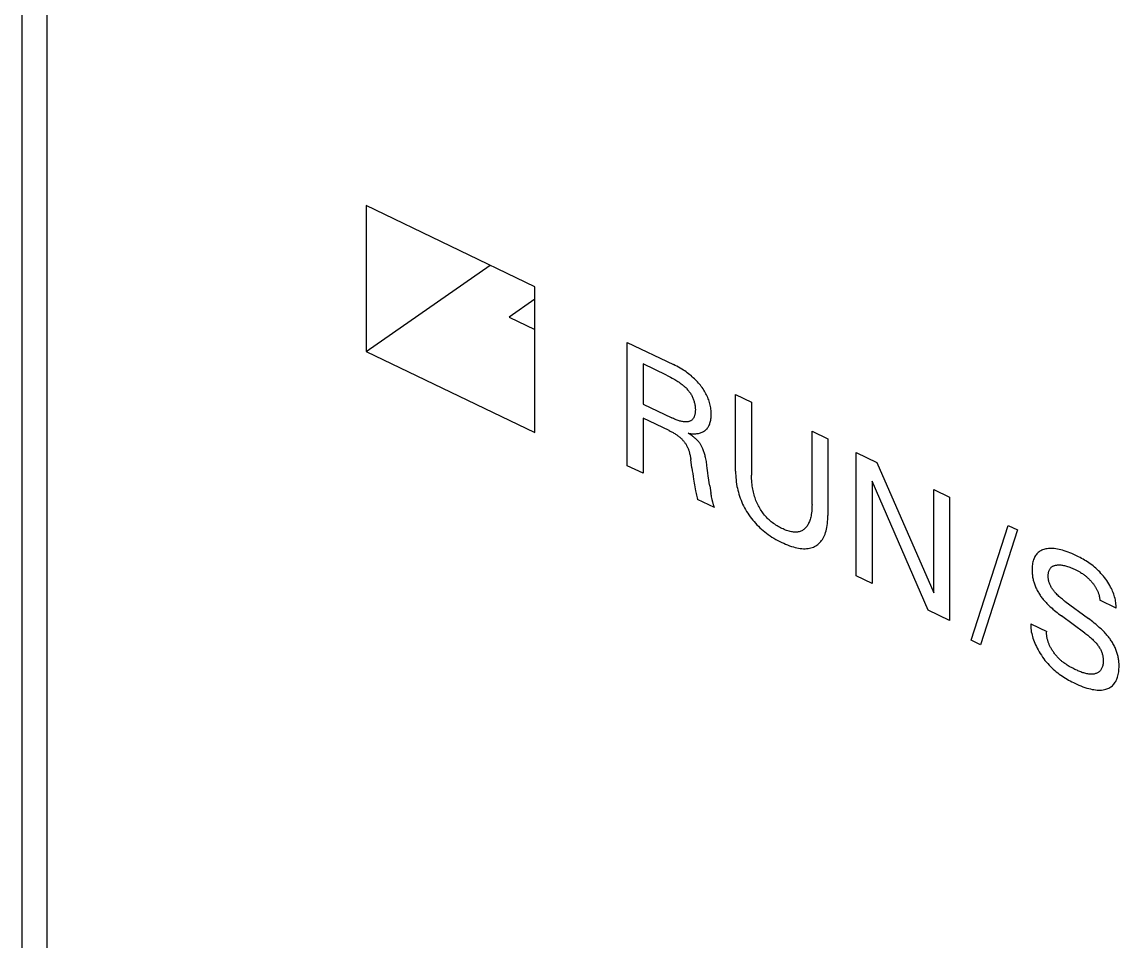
# Model space of a CAD drawing. Extents: x 0 to 420, y 0 to 297.
# Drawn here: x 150.88 to 166.85, y 151.48 to 164.87 of the extents above; entities that cross this region are included whole.
import ezdxf

# ---------------------------------------------------------------- set-up
doc = ezdxf.new("R2010")
doc.units = 0
doc.header["$LTSCALE"] = 23.1
doc.layers.add('40000_ISO', color=7, linetype='CONTINUOUS')

msp = doc.modelspace()

# ---------------------------------------------------------------- linework, layer by layer
at = {"layer": '40000_ISO', "color": 7, "linetype": 'CONTINUOUS'}
for p, q in [((150.879, 178.343), (150.879, 143.233)), ((151.239, 177.899), (151.239, 142.789)), ((155.889, 162.192), (155.889, 160.069)), ((158.348, 161.01), (155.889, 162.192)), ((155.889, 160.069), (157.697, 161.323)), ((158.348, 158.887), (158.348, 161.01)), ((158.348, 160.827), (157.975, 160.568)), ((157.975, 160.568), (158.348, 160.389)), ((155.889, 160.069), (158.348, 158.887)), ((159.693, 158.404), (159.693, 160.2)), ((159.693, 160.2), (160.366, 159.876)), ((159.924, 159.885), (159.924, 159.301)), ((160.265, 159.721), (159.924, 159.885)), ((160.39, 159.864), (160.366, 159.876)), ((160.415, 159.852), (160.39, 159.864)), ((160.439, 159.838), (160.415, 159.852)), ((160.464, 159.825), (160.439, 159.838)), ((160.488, 159.81), (160.464, 159.825)), ((160.512, 159.795), (160.488, 159.81)), ((160.53, 159.783), (160.512, 159.795)), ((160.549, 159.77), (160.53, 159.783)), ((160.567, 159.757), (160.549, 159.77)), ((160.585, 159.743), (160.567, 159.757)), ((160.265, 159.721), (160.285, 159.711)), ((160.285, 159.711), (160.305, 159.702)), ((160.305, 159.702), (160.324, 159.691)), ((160.324, 159.691), (160.344, 159.681)), ((160.344, 159.681), (160.364, 159.67)), ((160.364, 159.67), (160.383, 159.659)), ((160.383, 159.659), (160.399, 159.649)), ((160.399, 159.649), (160.415, 159.639)), ((160.415, 159.639), (160.431, 159.629)), ((160.431, 159.629), (160.447, 159.618)), ((160.447, 159.618), (160.463, 159.607)), ((160.463, 159.607), (160.479, 159.595)), ((160.479, 159.595), (160.49, 159.587)), ((160.49, 159.587), (160.501, 159.578)), ((160.603, 159.729), (160.585, 159.743)), ((160.621, 159.715), (160.603, 159.729)), ((160.638, 159.7), (160.621, 159.715)), ((160.654, 159.685), (160.638, 159.7)), ((160.67, 159.671), (160.654, 159.685)), ((160.685, 159.656), (160.67, 159.671)), ((160.701, 159.64), (160.685, 159.656)), ((160.716, 159.624), (160.701, 159.64)), ((160.73, 159.608), (160.716, 159.624)), ((160.745, 159.591), (160.73, 159.608)), ((160.758, 159.575), (160.745, 159.591)), ((160.501, 159.578), (160.511, 159.569)), ((160.511, 159.569), (160.522, 159.56)), ((160.522, 159.56), (160.533, 159.551)), ((160.533, 159.551), (160.543, 159.541)), ((160.543, 159.541), (160.553, 159.531)), ((160.553, 159.531), (160.562, 159.521)), ((160.562, 159.521), (160.571, 159.511)), ((160.571, 159.511), (160.58, 159.501)), ((160.58, 159.501), (160.588, 159.491)), ((160.588, 159.491), (160.596, 159.48)), ((160.596, 159.48), (160.604, 159.469)), ((160.604, 159.469), (160.612, 159.458)), ((160.612, 159.458), (160.619, 159.447)), ((160.619, 159.447), (160.626, 159.435)), ((160.626, 159.435), (160.632, 159.424)), ((160.771, 159.558), (160.758, 159.575)), ((160.784, 159.541), (160.771, 159.558)), ((160.796, 159.524), (160.784, 159.541)), ((160.807, 159.506), (160.796, 159.524)), ((160.819, 159.489), (160.807, 159.506)), ((160.829, 159.471), (160.819, 159.489)), ((160.839, 159.452), (160.829, 159.471)), ((160.848, 159.434), (160.839, 159.452)), ((160.857, 159.416), (160.848, 159.434)), ((161.271, 158.322), (161.271, 159.441)), ((161.271, 159.441), (161.502, 159.33)), ((159.924, 159.301), (160.34, 159.101)), ((160.632, 159.424), (160.638, 159.412)), ((160.638, 159.412), (160.643, 159.4)), ((160.643, 159.4), (160.649, 159.389)), ((160.649, 159.389), (160.654, 159.377)), ((160.654, 159.377), (160.658, 159.365)), ((160.658, 159.365), (160.662, 159.353)), ((160.662, 159.353), (160.666, 159.341)), ((160.666, 159.341), (160.669, 159.329)), ((160.669, 159.329), (160.672, 159.316)), ((160.672, 159.316), (160.675, 159.303)), ((160.675, 159.303), (160.678, 159.29)), ((160.678, 159.29), (160.68, 159.277)), ((160.68, 159.277), (160.681, 159.264)), ((160.865, 159.398), (160.857, 159.416)), ((160.872, 159.379), (160.865, 159.398)), ((160.879, 159.361), (160.872, 159.379)), ((160.885, 159.342), (160.879, 159.361)), ((160.891, 159.324), (160.885, 159.342)), ((160.896, 159.306), (160.891, 159.324)), ((160.901, 159.286), (160.896, 159.306)), ((160.905, 159.266), (160.901, 159.286)), ((160.908, 159.246), (160.905, 159.266)), ((161.502, 159.33), (161.502, 158.265)), ((160.665, 159.112), (160.662, 159.104)), ((160.669, 159.12), (160.665, 159.112)), ((160.672, 159.128), (160.669, 159.12)), ((160.674, 159.137), (160.672, 159.128)), ((160.676, 159.145), (160.674, 159.137)), ((160.678, 159.155), (160.676, 159.145)), ((160.68, 159.164), (160.678, 159.155)), ((160.681, 159.173), (160.68, 159.164)), ((160.681, 159.264), (160.682, 159.251)), ((160.682, 159.183), (160.681, 159.173)), ((160.682, 159.251), (160.683, 159.238)), ((160.683, 159.193), (160.682, 159.183)), ((160.683, 159.238), (160.684, 159.226)), ((160.684, 159.213), (160.683, 159.203)), ((160.683, 159.203), (160.683, 159.193)), ((160.684, 159.226), (160.684, 159.213)), ((160.911, 159.227), (160.908, 159.246)), ((160.912, 159.208), (160.911, 159.227)), ((160.914, 159.189), (160.912, 159.208)), ((160.913, 159.101), (160.914, 159.118)), ((160.915, 159.17), (160.914, 159.189)), ((160.914, 159.118), (160.915, 159.134)), ((160.915, 159.152), (160.915, 159.17)), ((160.915, 159.134), (160.915, 159.152)), ((159.924, 159.097), (159.924, 158.293)), ((160.305, 158.914), (159.924, 159.097)), ((160.353, 159.095), (160.34, 159.101)), ((160.367, 159.089), (160.353, 159.095)), ((160.38, 159.083), (160.367, 159.089)), ((160.394, 159.077), (160.38, 159.083)), ((160.407, 159.072), (160.394, 159.077)), ((160.42, 159.067), (160.407, 159.072)), ((160.434, 159.062), (160.42, 159.067)), ((160.447, 159.058), (160.434, 159.062)), ((160.46, 159.054), (160.447, 159.058)), ((160.473, 159.051), (160.46, 159.054)), ((160.486, 159.048), (160.473, 159.051)), ((160.499, 159.046), (160.486, 159.048)), ((160.512, 159.044), (160.499, 159.046)), ((160.525, 159.043), (160.512, 159.044)), ((160.534, 159.042), (160.525, 159.043)), ((160.543, 159.042), (160.534, 159.042)), ((160.553, 159.042), (160.543, 159.042)), ((160.562, 159.043), (160.553, 159.042)), ((160.57, 159.044), (160.562, 159.043)), ((160.579, 159.045), (160.57, 159.044)), ((160.587, 159.047), (160.579, 159.045)), ((160.596, 159.049), (160.587, 159.047)), ((160.604, 159.052), (160.596, 159.049)), ((160.611, 159.055), (160.604, 159.052)), ((160.618, 159.059), (160.611, 159.055)), ((160.625, 159.063), (160.618, 159.059)), ((160.632, 159.067), (160.625, 159.063)), ((160.638, 159.072), (160.632, 159.067)), ((160.644, 159.078), (160.638, 159.072)), ((160.649, 159.084), (160.644, 159.078)), ((160.654, 159.09), (160.649, 159.084)), ((160.658, 159.097), (160.654, 159.09)), ((160.662, 159.104), (160.658, 159.097)), ((160.854, 158.943), (160.861, 158.953)), ((160.861, 158.953), (160.869, 158.963)), ((160.869, 158.963), (160.876, 158.974)), ((160.876, 158.974), (160.882, 158.986)), ((160.882, 158.986), (160.888, 158.998)), ((160.888, 158.998), (160.893, 159.011)), ((160.893, 159.011), (160.897, 159.024)), ((160.897, 159.024), (160.902, 159.038)), ((160.902, 159.038), (160.905, 159.053)), ((160.905, 159.053), (160.908, 159.069)), ((160.908, 159.069), (160.911, 159.085)), ((160.911, 159.085), (160.913, 159.101)), ((160.305, 158.914), (160.316, 158.908)), ((160.316, 158.908), (160.327, 158.903)), ((160.327, 158.903), (160.338, 158.897)), ((160.338, 158.897), (160.35, 158.891)), ((160.35, 158.891), (160.361, 158.885)), ((160.361, 158.885), (160.372, 158.878)), ((160.372, 158.878), (160.383, 158.872)), ((160.383, 158.872), (160.394, 158.865)), ((160.394, 158.865), (160.403, 158.859)), ((160.403, 158.859), (160.412, 158.853)), ((160.412, 158.853), (160.422, 158.846)), ((160.422, 158.846), (160.431, 158.84)), ((160.431, 158.84), (160.44, 158.833)), ((160.44, 158.833), (160.449, 158.826)), ((160.449, 158.826), (160.458, 158.818)), ((160.458, 158.818), (160.466, 158.811)), ((160.466, 158.811), (160.473, 158.805)), ((160.473, 158.805), (160.479, 158.799)), ((160.479, 158.799), (160.486, 158.793)), ((160.486, 158.793), (160.492, 158.786)), ((160.492, 158.786), (160.498, 158.78)), ((160.594, 158.867), (160.581, 158.876)), ((160.581, 158.876), (160.597, 158.873)), ((160.608, 158.858), (160.594, 158.867)), ((160.597, 158.873), (160.613, 158.871)), ((160.622, 158.849), (160.608, 158.858)), ((160.613, 158.871), (160.63, 158.87)), ((160.636, 158.84), (160.622, 158.849)), ((160.63, 158.87), (160.646, 158.869)), ((160.649, 158.83), (160.636, 158.84)), ((160.646, 158.869), (160.661, 158.868)), ((160.659, 158.822), (160.649, 158.83)), ((160.668, 158.815), (160.659, 158.822)), ((160.661, 158.868), (160.676, 158.869)), ((160.677, 158.807), (160.668, 158.815)), ((160.676, 158.869), (160.69, 158.87)), ((160.687, 158.799), (160.677, 158.807)), ((160.696, 158.791), (160.687, 158.799)), ((160.69, 158.87), (160.705, 158.871)), ((160.705, 158.782), (160.696, 158.791)), ((160.705, 158.871), (160.718, 158.873)), ((160.718, 158.873), (160.732, 158.875)), ((160.732, 158.875), (160.745, 158.878)), ((160.745, 158.878), (160.758, 158.882)), ((160.758, 158.882), (160.77, 158.886)), ((160.77, 158.886), (160.782, 158.891)), ((160.782, 158.891), (160.794, 158.897)), ((160.794, 158.897), (160.805, 158.903)), ((160.805, 158.903), (160.816, 158.91)), ((160.816, 158.91), (160.826, 158.917)), ((160.826, 158.917), (160.836, 158.925)), ((160.836, 158.925), (160.845, 158.934)), ((160.845, 158.934), (160.854, 158.943)), ((162.383, 157.841), (162.383, 158.907)), ((162.383, 158.907), (162.613, 158.796)), ((162.613, 158.796), (162.613, 157.677)), ((160.498, 158.78), (160.504, 158.773)), ((160.504, 158.773), (160.51, 158.767)), ((160.51, 158.767), (160.516, 158.76)), ((160.516, 158.76), (160.522, 158.752)), ((160.522, 158.752), (160.527, 158.745)), ((160.527, 158.745), (160.533, 158.737)), ((160.533, 158.737), (160.538, 158.729)), ((160.538, 158.729), (160.543, 158.722)), ((160.543, 158.722), (160.548, 158.714)), ((160.548, 158.714), (160.553, 158.705)), ((160.553, 158.705), (160.557, 158.697)), ((160.557, 158.697), (160.561, 158.689)), ((160.561, 158.689), (160.565, 158.681)), ((160.565, 158.681), (160.57, 158.671)), ((160.57, 158.671), (160.574, 158.662)), ((160.574, 158.662), (160.578, 158.652)), ((160.578, 158.652), (160.582, 158.642)), ((160.582, 158.642), (160.585, 158.633)), ((160.585, 158.633), (160.589, 158.623)), ((160.712, 158.774), (160.705, 158.782)), ((160.72, 158.767), (160.712, 158.774)), ((160.727, 158.759), (160.72, 158.767)), ((160.734, 158.75), (160.727, 158.759)), ((160.741, 158.742), (160.734, 158.75)), ((160.747, 158.733), (160.741, 158.742)), ((160.753, 158.724), (160.747, 158.733)), ((160.759, 158.715), (160.753, 158.724)), ((160.765, 158.706), (160.759, 158.715)), ((160.77, 158.697), (160.765, 158.706)), ((160.775, 158.688), (160.77, 158.697)), ((160.78, 158.678), (160.775, 158.688)), ((160.785, 158.668), (160.78, 158.678)), ((160.789, 158.659), (160.785, 158.668)), ((160.793, 158.649), (160.789, 158.659)), ((160.799, 158.635), (160.793, 158.649)), ((160.804, 158.622), (160.799, 158.635)), ((160.589, 158.623), (160.592, 158.614)), ((160.592, 158.614), (160.595, 158.604)), ((160.595, 158.604), (160.597, 158.594)), ((160.597, 158.594), (160.601, 158.582)), ((160.601, 158.582), (160.604, 158.569)), ((160.604, 158.569), (160.607, 158.556)), ((160.607, 158.556), (160.609, 158.544)), ((160.609, 158.544), (160.612, 158.531)), ((160.612, 158.531), (160.614, 158.519)), ((160.614, 158.519), (160.616, 158.506)), ((160.616, 158.506), (160.618, 158.494)), ((160.634, 158.372), (160.618, 158.494)), ((160.809, 158.608), (160.804, 158.622)), ((160.814, 158.594), (160.809, 158.608)), ((160.818, 158.581), (160.814, 158.594)), ((160.822, 158.567), (160.818, 158.581)), ((160.825, 158.554), (160.822, 158.567)), ((160.829, 158.54), (160.825, 158.554)), ((160.833, 158.521), (160.829, 158.54)), ((160.837, 158.502), (160.833, 158.521)), ((160.841, 158.482), (160.837, 158.502)), ((160.844, 158.463), (160.841, 158.482)), ((163.027, 156.801), (163.027, 158.597)), ((163.027, 158.597), (163.328, 158.452)), ((159.924, 158.293), (159.693, 158.404)), ((160.634, 158.372), (160.64, 158.331)), ((160.64, 158.331), (160.646, 158.289)), ((160.847, 158.444), (160.844, 158.463)), ((160.85, 158.425), (160.847, 158.444)), ((160.853, 158.406), (160.85, 158.425)), ((160.857, 158.37), (160.853, 158.406)), ((160.867, 158.298), (160.857, 158.37)), ((161.271, 158.322), (161.271, 158.292)), ((163.328, 158.452), (164.154, 156.55)), ((160.646, 158.289), (160.652, 158.248)), ((160.652, 158.248), (160.659, 158.206)), ((160.659, 158.206), (160.663, 158.178)), ((160.663, 158.178), (160.668, 158.151)), ((160.668, 158.151), (160.672, 158.123)), ((160.873, 158.249), (160.867, 158.298)), ((160.88, 158.2), (160.873, 158.249)), ((160.887, 158.156), (160.88, 158.2)), ((160.893, 158.112), (160.887, 158.156)), ((161.271, 158.292), (161.272, 158.262)), ((161.272, 158.262), (161.274, 158.231)), ((161.274, 158.231), (161.277, 158.199)), ((161.277, 158.199), (161.28, 158.168)), ((161.28, 158.168), (161.285, 158.136)), ((161.502, 158.239), (161.502, 158.265)), ((161.503, 158.212), (161.502, 158.239)), ((161.505, 158.186), (161.503, 158.212)), ((161.507, 158.159), (161.505, 158.186)), ((161.51, 158.132), (161.507, 158.159)), ((163.257, 158.18), (163.257, 156.69)), ((164.073, 156.298), (163.257, 158.18)), ((160.672, 158.123), (160.677, 158.095)), ((160.677, 158.095), (160.683, 158.067)), ((160.683, 158.067), (160.688, 158.039)), ((160.688, 158.039), (160.692, 158.018)), ((160.692, 158.018), (160.697, 157.997)), ((160.697, 157.997), (160.702, 157.976)), ((160.893, 158.112), (160.909, 158.011)), ((160.912, 157.996), (160.909, 158.011)), ((160.914, 157.98), (160.912, 157.996)), ((161.285, 158.136), (161.29, 158.103)), ((161.29, 158.103), (161.296, 158.075)), ((161.296, 158.075), (161.302, 158.046)), ((161.302, 158.046), (161.31, 158.017)), ((161.31, 158.017), (161.318, 157.988)), ((161.318, 157.988), (161.327, 157.958)), ((161.513, 158.104), (161.51, 158.132)), ((161.516, 158.084), (161.513, 158.104)), ((161.52, 158.063), (161.516, 158.084)), ((161.524, 158.042), (161.52, 158.063)), ((161.529, 158.02), (161.524, 158.042)), ((161.534, 157.999), (161.529, 158.02)), ((161.54, 157.978), (161.534, 157.999)), ((164.154, 156.55), (164.154, 158.056)), ((164.154, 158.056), (164.384, 157.945)), ((160.702, 157.976), (160.707, 157.955)), ((160.707, 157.955), (160.712, 157.934)), ((160.712, 157.934), (160.717, 157.912)), ((160.963, 157.794), (160.717, 157.912)), ((160.917, 157.965), (160.914, 157.98)), ((160.92, 157.949), (160.917, 157.965)), ((160.923, 157.933), (160.92, 157.949)), ((160.925, 157.924), (160.923, 157.933)), ((160.928, 157.914), (160.925, 157.924)), ((160.93, 157.904), (160.928, 157.914)), ((160.932, 157.895), (160.93, 157.904)), ((160.934, 157.885), (160.932, 157.895)), ((160.937, 157.875), (160.934, 157.885)), ((160.939, 157.866), (160.937, 157.875)), ((160.942, 157.856), (160.939, 157.866)), ((160.944, 157.848), (160.942, 157.856)), ((160.947, 157.841), (160.944, 157.848)), ((160.949, 157.833), (160.947, 157.841)), ((160.952, 157.825), (160.949, 157.833)), ((161.327, 157.958), (161.338, 157.929)), ((161.338, 157.929), (161.349, 157.9)), ((161.349, 157.9), (161.36, 157.872)), ((161.36, 157.872), (161.372, 157.845)), ((161.372, 157.845), (161.386, 157.818)), ((161.547, 157.956), (161.54, 157.978)), ((161.553, 157.937), (161.547, 157.956)), ((161.56, 157.917), (161.553, 157.937)), ((161.567, 157.898), (161.56, 157.917)), ((161.575, 157.878), (161.567, 157.898)), ((161.584, 157.859), (161.575, 157.878)), ((161.593, 157.84), (161.584, 157.859)), ((161.603, 157.82), (161.593, 157.84)), ((162.383, 157.841), (162.382, 157.816)), ((164.384, 157.945), (164.384, 156.149)), ((160.954, 157.818), (160.952, 157.825)), ((160.957, 157.81), (160.954, 157.818)), ((160.96, 157.802), (160.957, 157.81)), ((160.963, 157.794), (160.96, 157.802)), ((161.386, 157.818), (161.4, 157.791)), ((161.4, 157.791), (161.414, 157.764)), ((161.414, 157.764), (161.43, 157.738)), ((161.43, 157.738), (161.446, 157.712)), ((161.446, 157.712), (161.463, 157.686)), ((161.463, 157.686), (161.481, 157.661)), ((161.612, 157.803), (161.603, 157.82)), ((161.622, 157.785), (161.612, 157.803)), ((161.632, 157.768), (161.622, 157.785)), ((161.643, 157.751), (161.632, 157.768)), ((161.655, 157.734), (161.643, 157.751)), ((161.666, 157.717), (161.655, 157.734)), ((161.678, 157.701), (161.666, 157.717)), ((161.691, 157.685), (161.678, 157.701)), ((161.704, 157.67), (161.691, 157.685)), ((161.718, 157.655), (161.704, 157.67)), ((162.368, 157.673), (162.365, 157.656)), ((162.372, 157.691), (162.368, 157.673)), ((162.375, 157.715), (162.372, 157.691)), ((162.378, 157.74), (162.375, 157.715)), ((162.38, 157.765), (162.378, 157.74)), ((162.382, 157.79), (162.38, 157.765)), ((162.382, 157.816), (162.382, 157.79)), ((162.612, 157.647), (162.613, 157.677)), ((161.481, 157.661), (161.5, 157.636)), ((161.5, 157.636), (161.519, 157.612)), ((161.519, 157.612), (161.538, 157.589)), ((161.538, 157.589), (161.559, 157.566)), ((161.559, 157.566), (161.579, 157.544)), ((161.579, 157.544), (161.602, 157.521)), ((161.602, 157.521), (161.625, 157.5)), ((161.731, 157.64), (161.718, 157.655)), ((161.746, 157.626), (161.731, 157.64)), ((161.76, 157.613), (161.746, 157.626)), ((161.775, 157.6), (161.76, 157.613)), ((161.789, 157.587), (161.775, 157.6)), ((161.804, 157.575), (161.789, 157.587)), ((161.821, 157.562), (161.804, 157.575)), ((161.839, 157.55), (161.821, 157.562)), ((161.856, 157.539), (161.839, 157.55)), ((161.873, 157.528), (161.856, 157.539)), ((161.89, 157.518), (161.873, 157.528)), ((161.908, 157.508), (161.89, 157.518)), ((162.302, 157.514), (162.293, 157.503)), ((162.31, 157.525), (162.302, 157.514)), ((162.318, 157.537), (162.31, 157.525)), ((162.325, 157.549), (162.318, 157.537)), ((162.332, 157.562), (162.325, 157.549)), ((162.338, 157.575), (162.332, 157.562)), ((162.345, 157.59), (162.338, 157.575)), ((162.351, 157.606), (162.345, 157.59)), ((162.356, 157.622), (162.351, 157.606)), ((162.361, 157.639), (162.356, 157.622)), ((162.365, 157.656), (162.361, 157.639)), ((162.599, 157.504), (162.603, 157.532)), ((162.603, 157.532), (162.607, 157.56)), ((162.607, 157.56), (162.609, 157.589)), ((162.609, 157.589), (162.611, 157.618)), ((162.611, 157.618), (162.612, 157.647)), ((164.699, 155.862), (165.237, 157.535)), ((165.237, 157.535), (165.374, 157.469)), ((161.625, 157.5), (161.648, 157.479)), ((161.648, 157.479), (161.672, 157.458)), ((161.672, 157.458), (161.696, 157.439)), ((161.696, 157.439), (161.72, 157.42)), ((161.72, 157.42), (161.745, 157.402)), ((161.745, 157.402), (161.772, 157.383)), ((161.772, 157.383), (161.8, 157.365)), ((161.8, 157.365), (161.828, 157.348)), ((161.925, 157.499), (161.908, 157.508)), ((161.943, 157.49), (161.925, 157.499)), ((161.961, 157.482), (161.943, 157.49)), ((161.978, 157.474), (161.961, 157.482)), ((161.996, 157.467), (161.978, 157.474)), ((162.013, 157.461), (161.996, 157.467)), ((162.03, 157.455), (162.013, 157.461)), ((162.048, 157.45), (162.03, 157.455)), ((162.065, 157.445), (162.048, 157.45)), ((162.082, 157.442), (162.065, 157.445)), ((162.097, 157.439), (162.082, 157.442)), ((162.112, 157.438), (162.097, 157.439)), ((162.126, 157.436), (162.112, 157.438)), ((162.141, 157.436), (162.126, 157.436)), ((162.155, 157.437), (162.141, 157.436)), ((162.169, 157.438), (162.155, 157.437)), ((162.182, 157.44), (162.169, 157.438)), ((162.195, 157.443), (162.182, 157.44)), ((162.208, 157.447), (162.195, 157.443)), ((162.22, 157.451), (162.208, 157.447)), ((162.232, 157.456), (162.22, 157.451)), ((162.243, 157.462), (162.232, 157.456)), ((162.254, 157.469), (162.243, 157.462)), ((162.264, 157.476), (162.254, 157.469)), ((162.274, 157.485), (162.264, 157.476)), ((162.283, 157.493), (162.274, 157.485)), ((162.293, 157.503), (162.283, 157.493)), ((162.546, 157.348), (162.556, 157.368)), ((162.556, 157.368), (162.565, 157.388)), ((162.565, 157.388), (162.574, 157.409)), ((162.574, 157.409), (162.581, 157.431)), ((162.581, 157.431), (162.588, 157.454)), ((162.588, 157.454), (162.593, 157.477)), ((162.593, 157.477), (162.599, 157.504)), ((165.374, 157.469), (164.836, 155.797)), ((161.828, 157.348), (161.857, 157.331)), ((161.857, 157.331), (161.885, 157.316)), ((161.885, 157.316), (161.913, 157.301)), ((161.913, 157.301), (161.942, 157.287)), ((161.942, 157.287), (161.97, 157.274)), ((161.97, 157.274), (161.999, 157.261)), ((161.999, 157.261), (162.027, 157.25)), ((162.027, 157.25), (162.055, 157.239)), ((162.055, 157.239), (162.083, 157.229)), ((162.083, 157.229), (162.111, 157.22)), ((162.111, 157.22), (162.139, 157.213)), ((162.139, 157.213), (162.163, 157.207)), ((162.163, 157.207), (162.188, 157.202)), ((162.188, 157.202), (162.212, 157.199)), ((162.212, 157.199), (162.235, 157.196)), ((162.235, 157.196), (162.259, 157.195)), ((162.259, 157.195), (162.282, 157.195)), ((162.282, 157.195), (162.304, 157.196)), ((162.304, 157.196), (162.325, 157.198)), ((162.325, 157.198), (162.345, 157.201)), ((162.345, 157.201), (162.365, 157.206)), ((162.365, 157.206), (162.384, 157.211)), ((162.384, 157.211), (162.402, 157.218)), ((162.402, 157.218), (162.42, 157.226)), ((162.42, 157.226), (162.437, 157.235)), ((162.437, 157.235), (162.454, 157.246)), ((162.454, 157.246), (162.469, 157.257)), ((162.469, 157.257), (162.484, 157.27)), ((162.484, 157.27), (162.498, 157.283)), ((162.498, 157.283), (162.511, 157.298)), ((162.511, 157.298), (162.523, 157.313)), ((162.523, 157.313), (162.535, 157.33)), ((162.535, 157.33), (162.546, 157.348)), ((165.787, 157.192), (165.771, 157.188)), ((165.806, 157.195), (165.787, 157.192)), ((165.826, 157.197), (165.806, 157.195)), ((165.847, 157.198), (165.826, 157.197)), ((165.868, 157.199), (165.847, 157.198)), ((165.889, 157.198), (165.868, 157.199)), ((165.91, 157.196), (165.889, 157.198)), ((165.934, 157.193), (165.91, 157.196)), ((165.958, 157.189), (165.934, 157.193)), ((165.982, 157.184), (165.958, 157.189)), ((165.609, 157.037), (165.604, 157.02)), ((165.615, 157.053), (165.609, 157.037)), ((165.621, 157.067), (165.615, 157.053)), ((165.629, 157.081), (165.621, 157.067)), ((165.637, 157.094), (165.629, 157.081)), ((165.645, 157.107), (165.637, 157.094)), ((165.655, 157.119), (165.645, 157.107)), ((165.665, 157.13), (165.655, 157.119)), ((165.676, 157.14), (165.665, 157.13)), ((165.688, 157.149), (165.676, 157.14)), ((165.7, 157.158), (165.688, 157.149)), ((165.713, 157.166), (165.7, 157.158)), ((165.727, 157.173), (165.713, 157.166)), ((165.741, 157.179), (165.727, 157.173)), ((165.756, 157.184), (165.741, 157.179)), ((165.771, 157.188), (165.756, 157.184)), ((166.006, 157.179), (165.982, 157.184)), ((166.031, 157.172), (166.006, 157.179)), ((166.055, 157.164), (166.031, 157.172)), ((166.083, 157.155), (166.055, 157.164)), ((166.11, 157.145), (166.083, 157.155)), ((166.138, 157.134), (166.11, 157.145)), ((166.166, 157.123), (166.138, 157.134)), ((166.194, 157.11), (166.166, 157.123)), ((166.222, 157.097), (166.194, 157.11)), ((166.243, 157.087), (166.222, 157.097)), ((166.265, 157.076), (166.243, 157.087)), ((166.286, 157.065), (166.265, 157.076)), ((166.307, 157.054), (166.286, 157.065)), ((166.329, 157.042), (166.307, 157.054)), ((166.35, 157.03), (166.329, 157.042)), ((166.371, 157.017), (166.35, 157.03)), ((165.588, 156.928), (165.587, 156.908)), ((165.587, 156.908), (165.587, 156.896)), ((165.587, 156.896), (165.587, 156.884)), ((165.587, 156.884), (165.587, 156.87)), ((165.587, 156.87), (165.587, 156.856)), ((165.59, 156.947), (165.588, 156.928)), ((165.592, 156.966), (165.59, 156.947)), ((165.595, 156.985), (165.592, 156.966)), ((165.599, 157.003), (165.595, 156.985)), ((165.604, 157.02), (165.599, 157.003)), ((165.83, 156.861), (165.833, 156.87)), ((165.833, 156.87), (165.836, 156.879)), ((165.836, 156.879), (165.84, 156.887)), ((165.84, 156.887), (165.845, 156.896)), ((165.845, 156.896), (165.85, 156.904)), ((165.85, 156.904), (165.855, 156.911)), ((165.855, 156.911), (165.861, 156.918)), ((165.861, 156.918), (165.867, 156.924)), ((165.867, 156.924), (165.874, 156.93)), ((165.874, 156.93), (165.881, 156.935)), ((165.881, 156.935), (165.888, 156.94)), ((165.888, 156.94), (165.895, 156.943)), ((165.895, 156.943), (165.903, 156.947)), ((165.903, 156.947), (165.911, 156.95)), ((165.911, 156.95), (165.919, 156.952)), ((165.919, 156.952), (165.928, 156.954)), ((165.928, 156.954), (165.937, 156.956)), ((165.937, 156.956), (165.946, 156.957)), ((165.946, 156.957), (165.955, 156.958)), ((165.955, 156.958), (165.967, 156.959)), ((165.967, 156.959), (165.979, 156.959)), ((165.979, 156.959), (165.992, 156.959)), ((165.992, 156.959), (166.005, 156.958)), ((166.005, 156.958), (166.018, 156.956)), ((166.018, 156.956), (166.031, 156.954)), ((166.031, 156.954), (166.045, 156.952)), ((166.045, 156.952), (166.06, 156.948)), ((166.06, 156.948), (166.075, 156.945)), ((166.075, 156.945), (166.09, 156.941)), ((166.09, 156.941), (166.105, 156.936)), ((166.105, 156.936), (166.12, 156.931)), ((166.12, 156.931), (166.137, 156.925)), ((166.137, 156.925), (166.154, 156.918)), ((166.154, 156.918), (166.171, 156.912)), ((166.171, 156.912), (166.188, 156.904)), ((166.188, 156.904), (166.205, 156.897)), ((166.205, 156.897), (166.222, 156.888)), ((166.222, 156.888), (166.236, 156.881)), ((166.236, 156.881), (166.251, 156.874)), ((166.251, 156.874), (166.265, 156.866)), ((166.392, 157.004), (166.371, 157.017)), ((166.413, 156.99), (166.392, 157.004)), ((166.434, 156.975), (166.413, 156.99)), ((166.455, 156.96), (166.434, 156.975)), ((166.475, 156.944), (166.455, 156.96)), ((166.495, 156.928), (166.475, 156.944)), ((166.515, 156.911), (166.495, 156.928)), ((166.535, 156.893), (166.515, 156.911)), ((166.554, 156.875), (166.535, 156.893)), ((166.572, 156.856), (166.554, 156.875)), ((163.257, 156.69), (163.027, 156.801)), ((165.587, 156.856), (165.588, 156.841)), ((165.588, 156.841), (165.589, 156.827)), ((165.589, 156.827), (165.591, 156.812)), ((165.591, 156.812), (165.593, 156.797)), ((165.593, 156.797), (165.595, 156.782)), ((165.595, 156.782), (165.598, 156.767)), ((165.598, 156.767), (165.601, 156.752)), ((165.601, 156.752), (165.604, 156.738)), ((165.604, 156.738), (165.607, 156.724)), ((165.607, 156.724), (165.611, 156.711)), ((165.611, 156.711), (165.615, 156.696)), ((165.822, 156.811), (165.823, 156.822)), ((165.822, 156.8), (165.822, 156.811)), ((165.822, 156.789), (165.822, 156.8)), ((165.822, 156.779), (165.822, 156.789)), ((165.823, 156.768), (165.822, 156.779)), ((165.823, 156.822), (165.824, 156.832)), ((165.824, 156.757), (165.823, 156.768)), ((165.824, 156.832), (165.826, 156.842)), ((165.826, 156.746), (165.824, 156.757)), ((165.826, 156.842), (165.828, 156.852)), ((165.828, 156.735), (165.826, 156.746)), ((165.828, 156.852), (165.83, 156.861)), ((165.83, 156.724), (165.828, 156.735)), ((165.833, 156.713), (165.83, 156.724)), ((165.836, 156.702), (165.833, 156.713)), ((166.265, 156.866), (166.28, 156.857)), ((166.28, 156.857), (166.294, 156.849)), ((166.294, 156.849), (166.308, 156.84)), ((166.308, 156.84), (166.319, 156.833)), ((166.319, 156.833), (166.329, 156.825)), ((166.329, 156.825), (166.34, 156.818)), ((166.34, 156.818), (166.349, 156.811)), ((166.349, 156.811), (166.358, 156.804)), ((166.358, 156.804), (166.368, 156.796)), ((166.368, 156.796), (166.377, 156.788)), ((166.377, 156.788), (166.386, 156.781)), ((166.386, 156.781), (166.395, 156.773)), ((166.395, 156.773), (166.404, 156.765)), ((166.404, 156.765), (166.412, 156.756)), ((166.412, 156.756), (166.421, 156.748)), ((166.421, 156.748), (166.43, 156.739)), ((166.43, 156.739), (166.438, 156.73)), ((166.438, 156.73), (166.446, 156.721)), ((166.446, 156.721), (166.454, 156.712)), ((166.454, 156.712), (166.461, 156.704)), ((166.59, 156.836), (166.572, 156.856)), ((166.608, 156.816), (166.59, 156.836)), ((166.626, 156.795), (166.608, 156.816)), ((166.642, 156.774), (166.626, 156.795)), ((166.659, 156.752), (166.642, 156.774)), ((166.674, 156.73), (166.659, 156.752)), ((166.69, 156.707), (166.674, 156.73)), ((165.615, 156.696), (165.62, 156.682)), ((165.62, 156.682), (165.625, 156.668)), ((165.625, 156.668), (165.63, 156.654)), ((165.63, 156.654), (165.636, 156.64)), ((165.636, 156.64), (165.642, 156.626)), ((165.642, 156.626), (165.649, 156.612)), ((165.649, 156.612), (165.655, 156.599)), ((165.655, 156.599), (165.662, 156.585)), ((165.662, 156.585), (165.67, 156.572)), ((165.67, 156.572), (165.678, 156.558)), ((165.678, 156.558), (165.686, 156.545)), ((165.84, 156.691), (165.836, 156.702)), ((165.844, 156.68), (165.84, 156.691)), ((165.849, 156.669), (165.844, 156.68)), ((165.854, 156.658), (165.849, 156.669)), ((165.859, 156.647), (165.854, 156.658)), ((165.865, 156.637), (165.859, 156.647)), ((165.871, 156.627), (165.865, 156.637)), ((165.878, 156.616), (165.871, 156.627)), ((165.885, 156.606), (165.878, 156.616)), ((165.892, 156.596), (165.885, 156.606)), ((165.899, 156.586), (165.892, 156.596)), ((165.907, 156.577), (165.899, 156.586)), ((165.914, 156.567), (165.907, 156.577)), ((165.922, 156.558), (165.914, 156.567)), ((165.93, 156.549), (165.922, 156.558)), ((166.461, 156.704), (166.467, 156.697)), ((166.467, 156.697), (166.473, 156.689)), ((166.473, 156.689), (166.479, 156.681)), ((166.479, 156.681), (166.485, 156.674)), ((166.485, 156.674), (166.491, 156.666)), ((166.491, 156.666), (166.496, 156.658)), ((166.496, 156.658), (166.502, 156.65)), ((166.502, 156.65), (166.507, 156.641)), ((166.507, 156.641), (166.512, 156.633)), ((166.512, 156.633), (166.517, 156.625)), ((166.517, 156.625), (166.522, 156.616)), ((166.522, 156.616), (166.527, 156.607)), ((166.527, 156.607), (166.531, 156.598)), ((166.531, 156.598), (166.536, 156.589)), ((166.536, 156.589), (166.54, 156.58)), ((166.54, 156.58), (166.544, 156.571)), ((166.544, 156.571), (166.547, 156.562)), ((166.547, 156.562), (166.551, 156.553)), ((166.551, 156.553), (166.554, 156.544)), ((166.704, 156.684), (166.69, 156.707)), ((166.718, 156.661), (166.704, 156.684)), ((166.73, 156.637), (166.718, 156.661)), ((166.741, 156.617), (166.73, 156.637)), ((166.751, 156.596), (166.741, 156.617)), ((166.76, 156.576), (166.751, 156.596)), ((166.768, 156.555), (166.76, 156.576)), ((166.776, 156.534), (166.768, 156.555)), ((165.686, 156.545), (165.694, 156.532)), ((165.694, 156.532), (165.703, 156.519)), ((165.703, 156.519), (165.711, 156.506)), ((165.711, 156.506), (165.721, 156.494)), ((165.721, 156.494), (165.73, 156.481)), ((165.73, 156.481), (165.739, 156.469)), ((165.739, 156.469), (165.749, 156.457)), ((165.749, 156.457), (165.759, 156.446)), ((165.759, 156.446), (165.769, 156.434)), ((165.769, 156.434), (165.78, 156.423)), ((165.78, 156.423), (165.79, 156.412)), ((165.79, 156.412), (165.804, 156.397)), ((165.804, 156.397), (165.818, 156.383)), ((165.942, 156.536), (165.93, 156.549)), ((165.954, 156.524), (165.942, 156.536)), ((165.966, 156.512), (165.954, 156.524)), ((165.978, 156.501), (165.966, 156.512)), ((165.99, 156.489), (165.978, 156.501)), ((166.003, 156.479), (165.99, 156.489)), ((166.015, 156.468), (166.003, 156.479)), ((166.028, 156.458), (166.015, 156.468)), ((166.04, 156.448), (166.028, 156.458)), ((166.053, 156.438), (166.04, 156.448)), ((166.066, 156.429), (166.053, 156.438)), ((166.066, 156.429), (166.406, 156.178)), ((166.554, 156.544), (166.557, 156.535)), ((166.557, 156.535), (166.56, 156.526)), ((166.56, 156.526), (166.562, 156.518)), ((166.562, 156.518), (166.564, 156.509)), ((166.564, 156.509), (166.566, 156.501)), ((166.566, 156.501), (166.568, 156.492)), ((166.568, 156.492), (166.57, 156.484)), ((166.57, 156.484), (166.571, 156.475)), ((166.571, 156.475), (166.572, 156.467)), ((166.572, 156.467), (166.573, 156.459)), ((166.573, 156.459), (166.574, 156.451)), ((166.574, 156.451), (166.574, 156.443)), ((166.809, 156.33), (166.574, 156.443)), ((166.783, 156.513), (166.776, 156.534)), ((166.789, 156.493), (166.783, 156.513)), ((166.795, 156.472), (166.789, 156.493)), ((166.8, 156.451), (166.795, 156.472)), ((166.803, 156.431), (166.8, 156.451)), ((166.806, 156.41), (166.803, 156.431)), ((166.808, 156.39), (166.806, 156.41)), ((164.384, 156.149), (164.073, 156.298)), ((165.818, 156.383), (165.833, 156.369)), ((165.833, 156.369), (165.847, 156.355)), ((165.847, 156.355), (165.862, 156.341)), ((165.862, 156.341), (165.877, 156.328)), ((165.877, 156.328), (165.891, 156.315)), ((165.891, 156.315), (165.912, 156.297)), ((165.912, 156.297), (165.932, 156.28)), ((165.932, 156.28), (165.953, 156.264)), ((165.953, 156.264), (165.974, 156.248)), ((165.974, 156.248), (165.995, 156.232)), ((165.995, 156.232), (166.016, 156.216)), ((166.81, 156.37), (166.808, 156.39)), ((166.809, 156.33), (166.81, 156.35)), ((166.81, 156.35), (166.81, 156.37)), ((165.568, 156.1), (165.567, 156.078)), ((165.567, 156.078), (165.568, 156.055)), ((165.568, 156.1), (165.8, 155.989)), ((166.356, 155.966), (166.016, 156.216)), ((166.428, 156.162), (166.406, 156.178)), ((166.45, 156.146), (166.428, 156.162)), ((166.472, 156.129), (166.45, 156.146)), ((166.493, 156.112), (166.472, 156.129)), ((166.514, 156.094), (166.493, 156.112)), ((166.536, 156.076), (166.514, 156.094)), ((166.551, 156.063), (166.536, 156.076)), ((165.568, 156.055), (165.57, 156.032)), ((165.57, 156.032), (165.573, 156.009)), ((165.573, 156.009), (165.576, 155.985)), ((165.576, 155.985), (165.581, 155.962)), ((165.581, 155.962), (165.587, 155.938)), ((165.587, 155.938), (165.593, 155.914)), ((165.593, 155.914), (165.6, 155.89)), ((165.799, 155.98), (165.8, 155.989)), ((165.799, 155.971), (165.799, 155.98)), ((165.799, 155.962), (165.799, 155.971)), ((165.799, 155.953), (165.799, 155.962)), ((165.799, 155.945), (165.799, 155.953)), ((165.8, 155.935), (165.799, 155.945)), ((165.801, 155.926), (165.8, 155.935)), ((165.802, 155.917), (165.801, 155.926)), ((165.803, 155.908), (165.802, 155.917)), ((166.356, 155.966), (166.37, 155.955)), ((166.37, 155.955), (166.384, 155.945)), ((166.384, 155.945), (166.398, 155.934)), ((166.398, 155.934), (166.411, 155.923)), ((166.411, 155.923), (166.425, 155.912)), ((166.425, 155.912), (166.438, 155.9)), ((166.566, 156.049), (166.551, 156.063)), ((166.582, 156.035), (166.566, 156.049)), ((166.597, 156.021), (166.582, 156.035)), ((166.611, 156.007), (166.597, 156.021)), ((166.626, 155.992), (166.611, 156.007)), ((166.641, 155.977), (166.626, 155.992)), ((166.653, 155.964), (166.641, 155.977)), ((166.665, 155.951), (166.653, 155.964)), ((166.677, 155.937), (166.665, 155.951)), ((166.688, 155.923), (166.677, 155.937)), ((166.7, 155.909), (166.688, 155.923)), ((164.836, 155.797), (164.699, 155.862)), ((165.6, 155.89), (165.609, 155.866)), ((165.609, 155.866), (165.617, 155.842)), ((165.617, 155.842), (165.627, 155.818)), ((165.627, 155.818), (165.637, 155.794)), ((165.637, 155.794), (165.649, 155.77)), ((165.649, 155.77), (165.66, 155.747)), ((165.805, 155.899), (165.803, 155.908)), ((165.807, 155.89), (165.805, 155.899)), ((165.809, 155.88), (165.807, 155.89)), ((165.811, 155.871), (165.809, 155.88)), ((165.814, 155.862), (165.811, 155.871)), ((165.816, 155.852), (165.814, 155.862)), ((165.82, 155.843), (165.816, 155.852)), ((165.823, 155.833), (165.82, 155.843)), ((165.826, 155.824), (165.823, 155.833)), ((165.83, 155.815), (165.826, 155.824)), ((165.834, 155.805), (165.83, 155.815)), ((165.838, 155.796), (165.834, 155.805)), ((165.842, 155.787), (165.838, 155.796)), ((165.846, 155.777), (165.842, 155.787)), ((165.851, 155.768), (165.846, 155.777)), ((165.857, 155.757), (165.851, 155.768)), ((165.863, 155.746), (165.857, 155.757)), ((166.438, 155.9), (166.452, 155.888)), ((166.452, 155.888), (166.465, 155.876)), ((166.465, 155.876), (166.478, 155.863)), ((166.478, 155.863), (166.491, 155.85)), ((166.491, 155.85), (166.504, 155.836)), ((166.504, 155.836), (166.513, 155.827)), ((166.513, 155.827), (166.521, 155.817)), ((166.521, 155.817), (166.53, 155.807)), ((166.53, 155.807), (166.538, 155.796)), ((166.538, 155.796), (166.546, 155.786)), ((166.546, 155.786), (166.554, 155.775)), ((166.554, 155.775), (166.561, 155.764)), ((166.561, 155.764), (166.568, 155.753)), ((166.568, 155.753), (166.575, 155.742)), ((166.711, 155.895), (166.7, 155.909)), ((166.722, 155.881), (166.711, 155.895)), ((166.731, 155.867), (166.722, 155.881)), ((166.74, 155.854), (166.731, 155.867)), ((166.749, 155.841), (166.74, 155.854)), ((166.757, 155.827), (166.749, 155.841)), ((166.765, 155.813), (166.757, 155.827)), ((166.773, 155.799), (166.765, 155.813)), ((166.781, 155.785), (166.773, 155.799)), ((166.788, 155.771), (166.781, 155.785)), ((166.795, 155.757), (166.788, 155.771)), ((166.801, 155.742), (166.795, 155.757)), ((165.66, 155.747), (165.675, 155.72)), ((165.675, 155.72), (165.69, 155.694)), ((165.69, 155.694), (165.705, 155.668)), ((165.705, 155.668), (165.722, 155.643)), ((165.722, 155.643), (165.739, 155.617)), ((165.739, 155.617), (165.757, 155.593)), ((165.757, 155.593), (165.775, 155.569)), ((165.87, 155.735), (165.863, 155.746)), ((165.876, 155.724), (165.87, 155.735)), ((165.883, 155.713), (165.876, 155.724)), ((165.89, 155.702), (165.883, 155.713)), ((165.897, 155.691), (165.89, 155.702)), ((165.905, 155.681), (165.897, 155.691)), ((165.912, 155.67), (165.905, 155.681)), ((165.92, 155.66), (165.912, 155.67)), ((165.928, 155.65), (165.92, 155.66)), ((165.936, 155.64), (165.928, 155.65)), ((165.945, 155.63), (165.936, 155.64)), ((165.953, 155.621), (165.945, 155.63)), ((165.962, 155.611), (165.953, 155.621)), ((165.97, 155.602), (165.962, 155.611)), ((165.979, 155.593), (165.97, 155.602)), ((165.988, 155.585), (165.979, 155.593)), ((166.575, 155.742), (166.581, 155.731)), ((166.581, 155.731), (166.587, 155.72)), ((166.587, 155.72), (166.593, 155.708)), ((166.593, 155.708), (166.597, 155.697)), ((166.597, 155.697), (166.602, 155.685)), ((166.602, 155.685), (166.606, 155.674)), ((166.606, 155.674), (166.609, 155.662)), ((166.609, 155.662), (166.612, 155.651)), ((166.612, 155.651), (166.615, 155.639)), ((166.615, 155.639), (166.617, 155.628)), ((166.617, 155.628), (166.619, 155.616)), ((166.619, 155.616), (166.62, 155.605)), ((166.62, 155.605), (166.621, 155.593)), ((166.621, 155.593), (166.622, 155.582)), ((166.807, 155.728), (166.801, 155.742)), ((166.813, 155.713), (166.807, 155.728)), ((166.818, 155.699), (166.813, 155.713)), ((166.823, 155.684), (166.818, 155.699)), ((166.828, 155.67), (166.823, 155.684)), ((166.832, 155.655), (166.828, 155.67)), ((166.835, 155.641), (166.832, 155.655)), ((166.839, 155.627), (166.835, 155.641)), ((166.842, 155.611), (166.839, 155.627)), ((166.845, 155.596), (166.842, 155.611)), ((166.847, 155.581), (166.845, 155.596)), ((165.775, 155.569), (165.794, 155.545)), ((165.794, 155.545), (165.814, 155.522)), ((165.814, 155.522), (165.834, 155.5)), ((165.834, 155.5), (165.854, 155.479)), ((165.854, 155.479), (165.875, 155.458)), ((165.875, 155.458), (165.896, 155.439)), ((165.896, 155.439), (165.917, 155.42)), ((165.997, 155.577), (165.988, 155.585)), ((166.005, 155.569), (165.997, 155.577)), ((166.014, 155.562), (166.005, 155.569)), ((166.022, 155.554), (166.014, 155.562)), ((166.031, 155.547), (166.022, 155.554)), ((166.04, 155.54), (166.031, 155.547)), ((166.049, 155.534), (166.04, 155.54)), ((166.065, 155.522), (166.049, 155.534)), ((166.081, 155.511), (166.065, 155.522)), ((166.097, 155.501), (166.081, 155.511)), ((166.113, 155.491), (166.097, 155.501)), ((166.129, 155.481), (166.113, 155.491)), ((166.145, 155.472), (166.129, 155.481)), ((166.162, 155.463), (166.145, 155.472)), ((166.178, 155.455), (166.162, 155.463)), ((166.195, 155.447), (166.178, 155.455)), ((166.211, 155.438), (166.195, 155.447)), ((166.226, 155.431), (166.211, 155.438)), ((166.595, 155.44), (166.589, 155.431)), ((166.6, 155.449), (166.595, 155.44)), ((166.604, 155.459), (166.6, 155.449)), ((166.608, 155.47), (166.604, 155.459)), ((166.612, 155.481), (166.608, 155.47)), ((166.615, 155.492), (166.612, 155.481)), ((166.617, 155.504), (166.615, 155.492)), ((166.62, 155.516), (166.617, 155.504)), ((166.621, 155.529), (166.62, 155.516)), ((166.622, 155.542), (166.621, 155.529)), ((166.622, 155.582), (166.623, 155.568)), ((166.623, 155.555), (166.622, 155.542)), ((166.623, 155.568), (166.623, 155.555)), ((166.849, 155.565), (166.847, 155.581)), ((166.85, 155.55), (166.849, 155.565)), ((166.852, 155.535), (166.85, 155.55)), ((166.851, 155.423), (166.852, 155.444)), ((166.853, 155.521), (166.852, 155.535)), ((166.852, 155.444), (166.853, 155.466)), ((166.853, 155.506), (166.853, 155.521)), ((166.853, 155.491), (166.853, 155.506)), ((166.853, 155.479), (166.853, 155.491)), ((166.853, 155.466), (166.853, 155.479)), ((165.917, 155.42), (165.939, 155.402)), ((165.939, 155.402), (165.961, 155.385)), ((165.961, 155.385), (165.983, 155.368)), ((165.983, 155.368), (166.005, 155.352)), ((166.005, 155.352), (166.028, 155.337)), ((166.028, 155.337), (166.05, 155.322)), ((166.05, 155.322), (166.073, 155.308)), ((166.073, 155.308), (166.096, 155.295)), ((166.096, 155.295), (166.119, 155.282)), ((166.119, 155.282), (166.142, 155.269)), ((166.241, 155.425), (166.226, 155.431)), ((166.255, 155.418), (166.241, 155.425)), ((166.27, 155.412), (166.255, 155.418)), ((166.284, 155.405), (166.27, 155.412)), ((166.299, 155.4), (166.284, 155.405)), ((166.313, 155.394), (166.299, 155.4)), ((166.328, 155.389), (166.313, 155.394)), ((166.342, 155.385), (166.328, 155.389)), ((166.356, 155.38), (166.342, 155.385)), ((166.37, 155.377), (166.356, 155.38)), ((166.385, 155.374), (166.37, 155.377)), ((166.398, 155.371), (166.385, 155.374)), ((166.412, 155.369), (166.398, 155.371)), ((166.426, 155.367), (166.412, 155.369)), ((166.439, 155.367), (166.426, 155.367)), ((166.45, 155.366), (166.439, 155.367)), ((166.461, 155.367), (166.45, 155.366)), ((166.471, 155.367), (166.461, 155.367)), ((166.482, 155.369), (166.471, 155.367)), ((166.492, 155.37), (166.482, 155.369)), ((166.502, 155.372), (166.492, 155.37)), ((166.511, 155.375), (166.502, 155.372)), ((166.521, 155.378), (166.511, 155.375)), ((166.53, 155.382), (166.521, 155.378)), ((166.538, 155.386), (166.53, 155.382)), ((166.547, 155.391), (166.538, 155.386)), ((166.555, 155.396), (166.547, 155.391)), ((166.562, 155.401), (166.555, 155.396)), ((166.57, 155.408), (166.562, 155.401)), ((166.576, 155.414), (166.57, 155.408)), ((166.583, 155.422), (166.576, 155.414)), ((166.589, 155.431), (166.583, 155.422)), ((166.805, 155.263), (166.813, 155.277)), ((166.813, 155.277), (166.82, 155.293)), ((166.82, 155.293), (166.826, 155.309)), ((166.826, 155.309), (166.832, 155.325)), ((166.832, 155.325), (166.837, 155.344)), ((166.837, 155.344), (166.842, 155.363)), ((166.842, 155.363), (166.845, 155.383)), ((166.845, 155.383), (166.848, 155.403)), ((166.848, 155.403), (166.851, 155.423)), ((166.142, 155.269), (166.165, 155.257)), ((166.165, 155.257), (166.188, 155.246)), ((166.188, 155.246), (166.211, 155.235)), ((166.211, 155.235), (166.24, 155.221)), ((166.24, 155.221), (166.27, 155.208)), ((166.27, 155.208), (166.299, 155.196)), ((166.299, 155.196), (166.328, 155.185)), ((166.328, 155.185), (166.357, 155.175)), ((166.357, 155.175), (166.386, 155.165)), ((166.386, 155.165), (166.411, 155.158)), ((166.411, 155.158), (166.436, 155.152)), ((166.436, 155.152), (166.462, 155.146)), ((166.462, 155.146), (166.486, 155.142)), ((166.486, 155.142), (166.511, 155.139)), ((166.511, 155.139), (166.535, 155.137)), ((166.535, 155.137), (166.557, 155.136)), ((166.557, 155.136), (166.579, 155.136)), ((166.579, 155.136), (166.6, 155.137)), ((166.6, 155.137), (166.621, 155.14)), ((166.621, 155.14), (166.641, 155.144)), ((166.641, 155.144), (166.66, 155.149)), ((166.66, 155.149), (166.676, 155.153)), ((166.676, 155.153), (166.69, 155.159)), ((166.69, 155.159), (166.705, 155.166)), ((166.705, 155.166), (166.719, 155.173)), ((166.719, 155.173), (166.732, 155.181)), ((166.732, 155.181), (166.744, 155.19)), ((166.744, 155.19), (166.756, 155.2)), ((166.756, 155.2), (166.768, 155.211)), ((166.768, 155.211), (166.778, 155.223)), ((166.778, 155.223), (166.788, 155.235)), ((166.788, 155.235), (166.797, 155.249)), ((166.797, 155.249), (166.805, 155.263))]:
    msp.add_line(p, q, dxfattribs=at)

doc.saveas('drawing.dxf')
